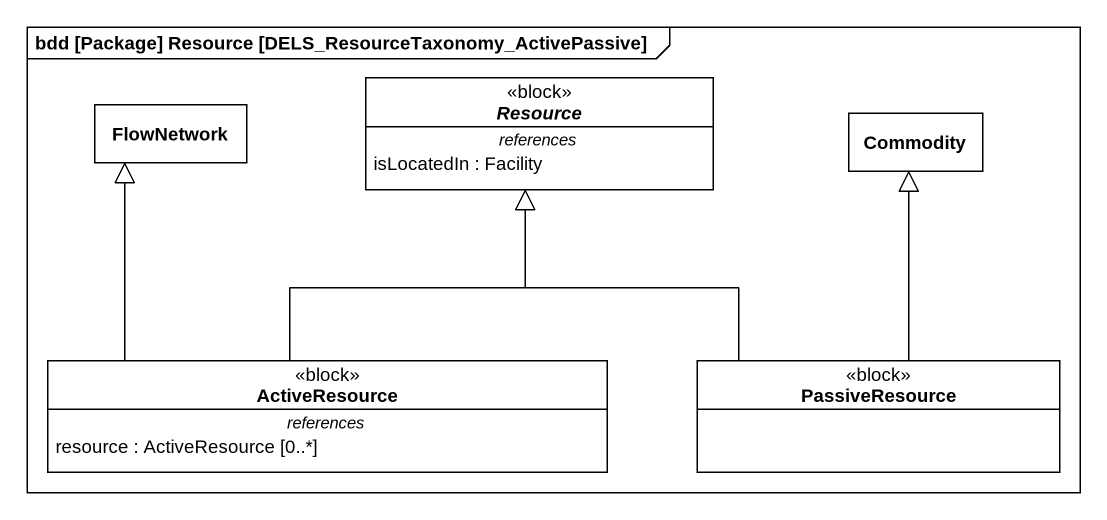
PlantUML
@startuml
mainframe bdd [Package] Resource [DELS_ResourceTaxonomy_ActivePassive]
hide circle
hide empty members
abstract class Resource <<block>> #FFFFFF {
  -- references --
  isLocatedIn : Facility
}
class FlowNetwork #FFFFFF
class Commodity #FFFFFF
class ActiveResource <<block>> #FFFFFF {
  -- references --
  resource : ActiveResource [0..*]
}
class PassiveResource <<block>> #FFFFFF
ActiveResource -up-|> Resource
ActiveResource -up-|> FlowNetwork
PassiveResource -up-|> Resource
PassiveResource -up-|> Commodity
@enduml
